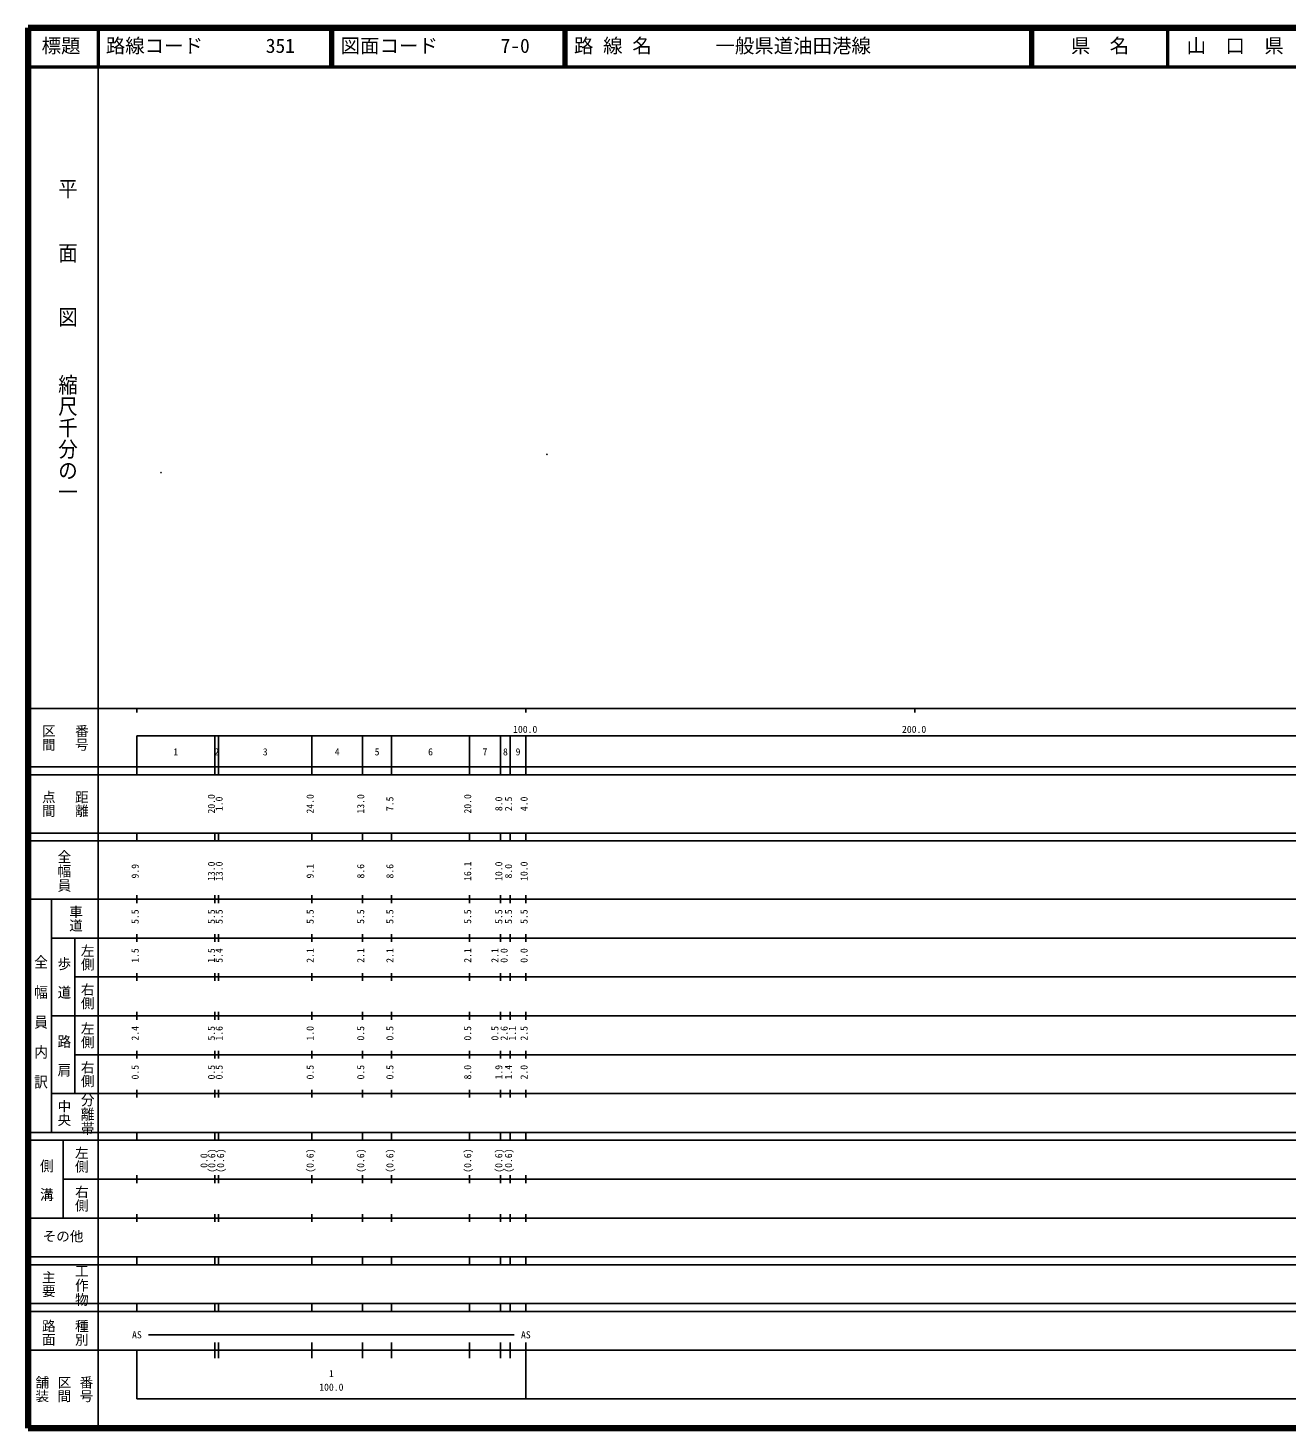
# Model space of a CAD drawing. Units: millimetres on the paper, with parts at other scales. Extents: x 40 to 680, y 20 to 380.
# Drawn here: x 40 to 363.7, y 20 to 380 of the extents above; entities that cross this region are included whole.
import ezdxf
from ezdxf.enums import TextEntityAlignment as Align

# ---------------------------------------------------------------- set-up
doc = ezdxf.new("R2010")
doc.units = ezdxf.units.MM
for name, color, linetype, lineweight in [('M-OTRS', 6, 'Continuous', 25), ('M-TTL', 2, 'Continuous', 140), ('M-TTL-BAND', 7, 'Continuous', 25), ('M-TTL-LINE', 7, 'Continuous', 50)]:
    doc.layers.add(name, color=color, linetype=linetype, lineweight=lineweight)
doc.layers.add('M-TTL-TXT', color=7, linetype='Continuous')
doc.styles.add('@ＭＳ ゴシック', font='')
doc.styles.add('ＭＳ ゴシック', font='')
doc.styles.get('@ＭＳ ゴシック').set_extended_font_data('@MS Gothic')
doc.styles.get('ＭＳ ゴシック').set_extended_font_data('MS Gothic')

msp = doc.modelspace()

# ---------------------------------------------------------------- linework, layer by layer
at = {"layer": 'M-OTRS'}
for centre, radius in [((173.421, 270.383), 0.0312), ((173.421, 270.383), 0.025), ((173.421, 270.383), 0.0188), ((173.421, 270.383), 0.0125), ((173.421, 270.383), 0.0063), ((74.189, 265.66), 0.0312), ((74.189, 265.66), 0.025), ((74.189, 265.66), 0.0188), ((74.189, 265.66), 0.0125), ((74.189, 265.66), 0.0063)]:
    msp.add_circle(centre, radius, dxfattribs=at)
at = {"layer": 'M-TTL'}
for p, q in [((40, 380), (40, 20)), ((680, 380), (40, 380)), ((40, 20), (680, 20))]:
    msp.add_line(p, q, dxfattribs=at)
at = {"layer": 'M-TTL-BAND'}
for p, q in [((58, 370), (58, 20)), ((40, 205), (579, 205)), ((68, 205), (68, 204)), ((168, 205), (168, 204)), ((268, 205), (268, 204)), ((68, 198), (579, 198)), ((68, 198), (68, 188)), ((88, 188), (88, 198)), ((89, 188), (89, 198)), ((113, 188), (113, 198)), ((126, 188), (126, 198)), ((133.5, 188), (133.5, 198)), ((153.5, 188), (153.5, 198)), ((161.5, 188), (161.5, 198)), ((164, 188), (164, 198)), ((168, 188), (168, 198)), ((40, 190), (579, 190)), ((40, 188), (579, 188)), ((40, 173), (579, 173)), ((68, 171), (68, 173)), ((88, 171), (88, 173)), ((89, 171), (89, 173)), ((113, 171), (113, 173)), ((126, 171), (126, 173)), ((133.5, 171), (133.5, 173)), ((153.5, 171), (153.5, 173)), ((161.5, 171), (161.5, 173)), ((164, 171), (164, 173)), ((168, 171), (168, 173)), ((40, 171), (579, 171)), ((40, 156), (579, 156)), ((46, 96), (46, 156)), ((68, 155), (68, 157)), ((88, 155), (88, 157)), ((89, 155), (89, 157)), ((113, 155), (113, 157)), ((126, 155), (126, 157)), ((133.5, 155), (133.5, 157)), ((153.5, 155), (153.5, 157)), ((161.5, 155), (161.5, 157)), ((164, 155), (164, 157)), ((168, 155), (168, 157)), ((46, 146), (579, 146)), ((52, 146), (52, 106)), ((68, 145), (68, 147)), ((88, 145), (88, 147)), ((89, 145), (89, 147)), ((113, 145), (113, 147)), ((126, 145), (126, 147)), ((133.5, 145), (133.5, 147)), ((153.5, 145), (153.5, 147)), ((161.5, 145), (161.5, 147)), ((164, 145), (164, 147)), ((168, 145), (168, 147)), ((68, 135), (68, 137)), ((88, 135), (88, 137)), ((89, 135), (89, 137)), ((113, 135), (113, 137)), ((126, 135), (126, 137)), ((133.5, 135), (133.5, 137)), ((153.5, 135), (153.5, 137)), ((161.5, 135), (161.5, 137)), ((164, 135), (164, 137)), ((168, 135), (168, 137)), ((52, 136), (579, 136)), ((46, 126), (579, 126)), ((68, 125), (68, 127)), ((88, 125), (88, 127)), ((89, 125), (89, 127)), ((113, 125), (113, 127)), ((126, 125), (126, 127)), ((133.5, 125), (133.5, 127)), ((153.5, 125), (153.5, 127)), ((161.5, 125), (161.5, 127)), ((164, 125), (164, 127)), ((168, 125), (168, 127)), ((52, 116), (579, 116)), ((68, 115), (68, 117)), ((88, 115), (88, 117)), ((89, 115), (89, 117)), ((113, 115), (113, 117)), ((126, 115), (126, 117)), ((133.5, 115), (133.5, 117)), ((153.5, 115), (153.5, 117)), ((161.5, 115), (161.5, 117)), ((164, 115), (164, 117)), ((168, 115), (168, 117)), ((46, 106), (579, 106)), ((68, 105), (68, 107)), ((88, 105), (88, 107)), ((89, 105), (89, 107)), ((113, 105), (113, 107)), ((126, 105), (126, 107)), ((133.5, 105), (133.5, 107)), ((153.5, 105), (153.5, 107)), ((161.5, 105), (161.5, 107)), ((164, 105), (164, 107)), ((168, 105), (168, 107)), ((40, 96), (579, 96)), ((40, 94), (579, 94)), ((49, 94), (49, 74)), ((68, 94), (68, 96)), ((88, 94), (88, 96)), ((89, 94), (89, 96)), ((113, 94), (113, 96)), ((126, 94), (126, 96)), ((133.5, 94), (133.5, 96)), ((153.5, 94), (153.5, 96)), ((161.5, 94), (161.5, 96)), ((164, 94), (164, 96)), ((168, 94), (168, 96)), ((49, 84), (579, 84)), ((68, 83), (68, 85)), ((88, 83), (88, 85)), ((89, 83), (89, 85)), ((113, 83), (113, 85)), ((126, 83), (126, 85)), ((133.5, 83), (133.5, 85)), ((153.5, 83), (153.5, 85)), ((161.5, 83), (161.5, 85)), ((164, 83), (164, 85)), ((168, 83), (168, 85)), ((40, 74), (579, 74)), ((68, 73), (68, 75)), ((88, 73), (88, 75)), ((89, 73), (89, 75)), ((113, 73), (113, 75)), ((126, 73), (126, 75)), ((133.5, 73), (133.5, 75)), ((153.5, 73), (153.5, 75)), ((161.5, 73), (161.5, 75)), ((164, 73), (164, 75)), ((168, 73), (168, 75)), ((40, 64), (579, 64)), ((40, 62), (579, 62)), ((68, 62), (68, 64)), ((88, 62), (88, 64)), ((89, 62), (89, 64)), ((113, 62), (113, 64)), ((126, 62), (126, 64)), ((133.5, 62), (133.5, 64)), ((153.5, 62), (153.5, 64)), ((161.5, 62), (161.5, 64)), ((164, 62), (164, 64)), ((168, 62), (168, 64)), ((40, 52), (579, 52)), ((68, 50), (68, 52)), ((88, 50), (88, 52)), ((89, 50), (89, 52)), ((113, 50), (113, 52)), ((126, 50), (126, 52)), ((133.5, 50), (133.5, 52)), ((153.5, 50), (153.5, 52)), ((161.5, 50), (161.5, 52)), ((164, 50), (164, 52)), ((168, 50), (168, 52)), ((40, 50), (579, 50)), ((71, 44), (165, 44)), ((40, 40), (579, 40)), ((68, 40), (68, 27.5)), ((88, 38), (88, 42)), ((89, 38), (89, 42)), ((113, 38), (113, 42)), ((126, 38), (126, 42)), ((133.5, 38), (133.5, 42)), ((153.5, 38), (153.5, 42)), ((161.5, 38), (161.5, 42)), ((164, 38), (164, 42)), ((168, 27.5), (168, 42)), ((68, 27.5), (579, 27.5))]:
    msp.add_line(p, q, dxfattribs=at)
at = {"layer": 'M-TTL-LINE'}
for p, q in [((58, 380), (58, 370)), ((117.75, 380), (117.75, 370)), ((118.25, 380), (118.25, 370)), ((177.75, 380), (177.75, 370)), ((178.25, 380), (178.25, 370)), ((297.75, 380), (297.75, 370)), ((298.25, 380), (298.25, 370)), ((333, 380), (333, 370)), ((40, 370), (680, 370))]:
    msp.add_line(p, q, dxfattribs=at)

# ---------------------------------------------------------------- texts
at = {"layer": 'M-TTL-BAND', "style": '@ＭＳ ゴシック'}
for s, height, width, p in [('平\u3000\u3000面\u3000\u3000図', 3.666, 1.1, (47.277, 341.475)), ('縮尺千分の一', 3.666, 1.1, (47.277, 291.03)), ('全幅員', 2.566, 1.05, (47.25, 168.75)), ('全\u3000幅\u3000員\u3000内\u3000訳', 2.566, 1.1, (41.25, 141.75)), ('歩\u3000道', 2.566, 1.05, (47.25, 141.25)), ('路\u3000肩', 2.566, 1.05, (47.25, 121.25)), ('分離帯', 2.566, 1.05, (53.25, 106.25)), ('側\u3000溝', 2.566, 1.05, (42.75, 89.25)), ('工作物', 2.566, 1.05, (51.75, 62.25))]:
    msp.add_text(s, height=height, rotation=270, dxfattribs=dict(at, width=width)).set_placement(p, align=Align.BOTTOM_LEFT)
at = {"layer": 'M-TTL-BAND'}
for s, height, rotation, style, p in [('区間', 2.566, 270, '@ＭＳ ゴシック', (43.25, 201)), ('番号', 2.566, 270, '@ＭＳ ゴシック', (51.75, 201)), ('点間', 2.566, 270, '@ＭＳ ゴシック', (43.25, 184)), ('距離', 2.566, 270, '@ＭＳ ゴシック', (51.75, 184)), ('20.0', 1.833, 90, 'ＭＳ ゴシック', (88.6, 178)), ('1.0', 1.833, 90, 'ＭＳ ゴシック', (90.6, 178.625)), ('24.0', 1.833, 90, 'ＭＳ ゴシック', (114, 178)), ('13.0', 1.833, 90, 'ＭＳ ゴシック', (127, 178)), ('7.5', 1.833, 90, 'ＭＳ ゴシック', (134.5, 178.625)), ('20.0', 1.833, 90, 'ＭＳ ゴシック', (154.5, 178)), ('8.0', 1.833, 90, 'ＭＳ ゴシック', (162.5, 178.625)), ('2.5', 1.833, 90, 'ＭＳ ゴシック', (165, 178.625)), ('4.0', 1.833, 90, 'ＭＳ ゴシック', (169, 178.625)), ('9.9', 1.833, 90, 'ＭＳ ゴシック', (69, 161.299)), ('13.0', 1.833, 90, 'ＭＳ ゴシック', (88.6, 160.674)), ('13.0', 1.833, 90, 'ＭＳ ゴシック', (90.6, 160.674)), ('9.1', 1.833, 90, 'ＭＳ ゴシック', (114, 161.299)), ('8.6', 1.833, 90, 'ＭＳ ゴシック', (127, 161.299)), ('8.6', 1.833, 90, 'ＭＳ ゴシック', (134.5, 161.299)), ('16.1', 1.833, 90, 'ＭＳ ゴシック', (154.5, 160.674)), ('10.0', 1.833, 90, 'ＭＳ ゴシック', (162.5, 160.674)), ('8.0', 1.833, 90, 'ＭＳ ゴシック', (165, 161.299)), ('10.0', 1.833, 90, 'ＭＳ ゴシック', (169, 160.674)), ('車道', 2.566, 270, '@ＭＳ ゴシック', (50.25, 154.5)), ('5.5', 1.833, 90, 'ＭＳ ゴシック', (69, 149.625)), ('5.5', 1.833, 90, 'ＭＳ ゴシック', (88.6, 149.625)), ('5.5', 1.833, 90, 'ＭＳ ゴシック', (90.6, 149.625)), ('5.5', 1.833, 90, 'ＭＳ ゴシック', (114, 149.625)), ('5.5', 1.833, 90, 'ＭＳ ゴシック', (127, 149.625)), ('5.5', 1.833, 90, 'ＭＳ ゴシック', (134.5, 149.625)), ('5.5', 1.833, 90, 'ＭＳ ゴシック', (154.5, 149.625)), ('5.5', 1.833, 90, 'ＭＳ ゴシック', (162.5, 149.625)), ('5.5', 1.833, 90, 'ＭＳ ゴシック', (165, 149.625)), ('5.5', 1.833, 90, 'ＭＳ ゴシック', (169, 149.625)), ('左側', 2.566, 270, '@ＭＳ ゴシック', (53.25, 144.5)), ('1.5', 1.833, 90, 'ＭＳ ゴシック', (69, 139.625)), ('1.5', 1.833, 90, 'ＭＳ ゴシック', (88.6, 139.625)), ('5.4', 1.833, 90, 'ＭＳ ゴシック', (90.6, 139.625)), ('2.1', 1.833, 90, 'ＭＳ ゴシック', (114, 139.625)), ('2.1', 1.833, 90, 'ＭＳ ゴシック', (127, 139.625)), ('2.1', 1.833, 90, 'ＭＳ ゴシック', (134.5, 139.625)), ('2.1', 1.833, 90, 'ＭＳ ゴシック', (154.5, 139.625)), ('2.1', 1.833, 90, 'ＭＳ ゴシック', (161.5, 139.625)), ('0.0', 1.833, 90, 'ＭＳ ゴシック', (163.87, 139.625)), ('0.0', 1.833, 90, 'ＭＳ ゴシック', (169, 139.625)), ('右側', 2.566, 270, '@ＭＳ ゴシック', (53.25, 134.5)), ('左側', 2.566, 270, '@ＭＳ ゴシック', (53.25, 124.5)), ('2.4', 1.833, 90, 'ＭＳ ゴシック', (69, 119.625)), ('5.5', 1.833, 90, 'ＭＳ ゴシック', (88.6, 119.625)), ('1.6', 1.833, 90, 'ＭＳ ゴシック', (90.6, 119.625)), ('1.0', 1.833, 90, 'ＭＳ ゴシック', (114, 119.625)), ('0.5', 1.833, 90, 'ＭＳ ゴシック', (127, 119.625)), ('0.5', 1.833, 90, 'ＭＳ ゴシック', (134.5, 119.625)), ('0.5', 1.833, 90, 'ＭＳ ゴシック', (154.5, 119.625)), ('0.5', 1.833, 90, 'ＭＳ ゴシック', (161.5, 119.625)), ('2.6', 1.833, 90, 'ＭＳ ゴシック', (163.87, 119.625)), ('1.1', 1.833, 90, 'ＭＳ ゴシック', (166, 119.625)), ('2.5', 1.833, 90, 'ＭＳ ゴシック', (169, 119.625)), ('右側', 2.566, 270, '@ＭＳ ゴシック', (53.25, 114.5)), ('0.5', 1.833, 90, 'ＭＳ ゴシック', (69, 109.625)), ('0.5', 1.833, 90, 'ＭＳ ゴシック', (88.6, 109.625)), ('0.5', 1.833, 90, 'ＭＳ ゴシック', (90.6, 109.625)), ('0.5', 1.833, 90, 'ＭＳ ゴシック', (114, 109.625)), ('0.5', 1.833, 90, 'ＭＳ ゴシック', (127, 109.625)), ('0.5', 1.833, 90, 'ＭＳ ゴシック', (134.5, 109.625)), ('8.0', 1.833, 90, 'ＭＳ ゴシック', (154.5, 109.625)), ('1.9', 1.833, 90, 'ＭＳ ゴシック', (162.5, 109.625)), ('1.4', 1.833, 90, 'ＭＳ ゴシック', (165, 109.625)), ('2.0', 1.833, 90, 'ＭＳ ゴシック', (169, 109.625)), ('中央', 2.566, 270, '@ＭＳ ゴシック', (47.25, 104.5)), ('左側', 2.566, 270, '@ＭＳ ゴシック', (51.75, 92.5)), ('0.0', 1.833, 90, 'ＭＳ ゴシック', (86.7, 86.889)), ('(0.6)', 1.833, 90, 'ＭＳ ゴシック', (88.7, 85.639)), ('(0.6)', 1.833, 90, 'ＭＳ ゴシック', (90.97, 85.639)), ('(0.6)', 1.833, 90, 'ＭＳ ゴシック', (114, 85.639)), ('(0.6)', 1.833, 90, 'ＭＳ ゴシック', (127, 85.639)), ('(0.6)', 1.833, 90, 'ＭＳ ゴシック', (134.5, 85.639)), ('(0.6)', 1.833, 90, 'ＭＳ ゴシック', (154.5, 85.639)), ('(0.6)', 1.833, 90, 'ＭＳ ゴシック', (162.5, 85.639)), ('(0.6)', 1.833, 90, 'ＭＳ ゴシック', (165, 85.639)), ('右側', 2.566, 270, '@ＭＳ ゴシック', (51.75, 82.5)), ('主要', 2.566, 270, '@ＭＳ ゴシック', (43.25, 60.5)), ('路面', 2.566, 270, '@ＭＳ ゴシック', (43.25, 48)), ('種別', 2.566, 270, '@ＭＳ ゴシック', (51.75, 48)), ('舗装', 2.566, 270, '@ＭＳ ゴシック', (41.583, 33.5)), ('区間', 2.566, 270, '@ＭＳ ゴシック', (47.25, 33.5)), ('番号', 2.566, 270, '@ＭＳ ゴシック', (52.917, 33.5))]:
    msp.add_text(s, height=height, rotation=rotation, dxfattribs=dict(at, style=style)).set_placement(p, align=Align.BOTTOM_LEFT)
at = {"layer": 'M-TTL-BAND', "style": 'ＭＳ ゴシック'}
for s, height, p in [('100.0', 1.833, (164.719, 198.195)), ('200.0', 1.833, (264.719, 198.195)), ('1', 1.833, (77.375, 192.405)), ('2', 1.833, (87.875, 192.405)), ('3', 1.833, (100.375, 192.405)), ('4', 1.833, (118.875, 192.405)), ('5', 1.833, (129.125, 192.405)), ('6', 1.833, (142.875, 192.405)), ('7', 1.833, (156.875, 192.405)), ('8', 1.833, (162.125, 192.405)), ('9', 1.833, (165.375, 192.405)), ('その他', 2.566, (43.75, 67.25)), ('AS', 1.833, (66.75, 42.5)), ('AS', 1.833, (166.75, 42.5)), ('1', 1.833, (117.375, 32.523)), ('100.0', 1.833, (114.875, 29.033))]:
    msp.add_text(s, height=height, dxfattribs=at).set_placement(p, align=Align.BOTTOM_LEFT)
at = {"layer": 'M-TTL-TXT', "style": 'ＭＳ ゴシック'}
for s, p in [('標題', (43.5, 372.5)), ('路線コード', (60, 372.5)), ('351', (101.142, 372.5)), ('図面コード', (120.38, 372.5)), ('7-0', (161.521, 372.5)), ('路 線 名', (180.38, 372.5)), ('一般県道油田港線', (216.734, 372.5)), ('県\u3000名', (308.125, 372.5)), ('山\u3000口\u3000県', (337.875, 372.5))]:
    msp.add_text(s, height=3.666, dxfattribs=at).set_placement(p, align=Align.BOTTOM_LEFT)

doc.saveas('drawing.dxf')
